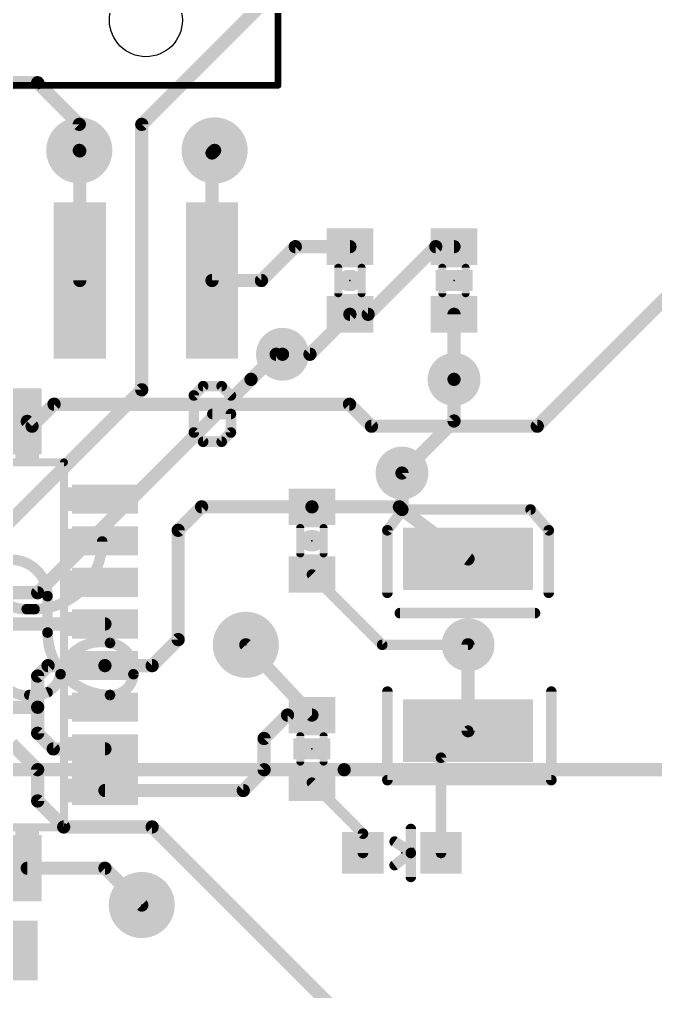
# Model space of a CAD drawing. Extents: x 0 to 107, y -24 to 80.
# Drawn here: x 33.13 to 45.35, y 47.95 to 66.63 of the extents above; entities that cross this region are included whole.
import ezdxf

# ---------------------------------------------------------------- set-up
doc = ezdxf.new("R2010")
doc.units = 0
for name, color, linetype in [('1', 12, 'CONTINUOUS'), ('16', 132, 'CONTINUOUS'), ('18', 110, 'CONTINUOUS'), ('20', 53, 'CONTINUOUS'), ('21', 53, 'CONTINUOUS'), ('22', 53, 'CONTINUOUS'), ('23', 53, 'CONTINUOUS'), ('24', 53, 'CONTINUOUS'), ('51', 53, 'CONTINUOUS')]:
    doc.layers.add(name, color=color, linetype=linetype)

# ---------------------------------------------------------------- blocks, each defined once
blk = doc.blocks.new('RECT')
blk.add_solid([(-0.5, -0.5), (0.5, -0.5), (-0.5, 0.5), (0.5, 0.5)])
blk = doc.blocks.new('PIE')
at = {"const_width": 0.5}
blk.add_lwpolyline([(0, -0.25, 1), (0, 0.25, 1), (0, -0.25)], format="xyb", dxfattribs=at)
blk = doc.blocks.new('ROUNDV')
at = {"const_width": 0.5}
blk.add_lwpolyline([(0, -0.25, 1), (0, 0.25, 1), (0, -0.25)], format="xyb", dxfattribs=at)

msp = doc.modelspace()

# ---------------------------------------------------------------- linework, layer by layer
at = {"layer": '1'}
for points, const_width in [([(28.5801, 65.4101), (33.48, 65.4101)], 0.254), ([(33.48, 65.4101), (34.28, 64.6101)], 0.254), ([(34.28, 64.6101), (34.28, 64.1101)], 0.254), ([(34.28, 64.1101), (34.2901, 64.1001)], 0.254), ([(34.2901, 64.1001), (34.29, 61.6102)], 0.254), ([(36.83, 61.6102), (36.8301, 64.0601)], 0.254), ([(36.8301, 64.0601), (36.8801, 64.1101)], 0.254), ([(37.7801, 61.6101), (38.4301, 62.2601)], 0.254), ([(38.4301, 62.2601), (39.48, 62.2602)], 0.254), ([(39.8301, 60.9602), (41.13, 62.2601)], 0.254), ([(41.13, 62.2601), (41.4801, 62.2601)], 0.254), ([(43.0801, 58.8102), (45.98, 61.7101)], 0.254), ([(36.83, 61.6102), (37.7801, 61.6101)], 0.254), ([(38.7126, 60.1928), (39.48, 60.9602)], 0.254), ([(39.48, 60.9602), (39.8301, 60.9602)], 0.254), ([(41.4801, 59.7101), (41.4801, 60.9601)], 0.254), ([(38.1846, 60.1928), (38.7126, 60.1928)], 0.254), ([(33.3727, 58.8101), (33.7954, 59.2328)], 0.254), ([(33.7954, 59.2328), (39.4716, 59.2328)], 0.254), ([(39.4716, 59.2328), (39.8942, 58.8102)], 0.254), ([(33.28, 58.9028), (33.3727, 58.8101)], 0.254), ([(39.8942, 58.8102), (43.0801, 58.8102)], 0.254), ([(40.48, 57.2101), (40.48, 57.9102)], 0.254), ([(36.18, 56.8101), (36.63, 57.2601)], 0.254), ([(36.63, 57.2601), (38.7501, 57.2601)], 0.254), ([(38.7501, 57.2601), (40.43, 57.2601)], 0.254), ([(40.43, 57.2601), (40.48, 57.2101)], 0.254), ([(40.48, 57.2101), (41.75, 56.2601)], 0.254), ([(36.18, 54.7101), (36.18, 56.8101)], 0.254), ([(40.1001, 54.6101), (38.7501, 55.9601)], 0.2032), ([(30.8801, 55.0102), (34.7726, 55.0102)], 0.254), ([(35.68, 54.2101), (36.18, 54.7101)], 0.254), ([(38.7501, 53.2601), (37.4801, 54.6101)], 0.254), ([(41.75, 52.9601), (41.75, 54.6101)], 0.254), ([(41.75, 54.6101), (40.1001, 54.6101)], 0.2032), ([(33.48, 54.0101), (33.6801, 54.2101)], 0.254), ([(33.6801, 54.2101), (34.7726, 54.2102)], 0.254), ([(34.7726, 54.2102), (35.68, 54.2101)], 0.254), ([(33.4801, 53.4101), (33.48, 54.0101)], 0.254), ([(31.6801, 53.4101), (33.4801, 53.4101)], 0.254), ([(33.4801, 53.4101), (33.48, 52.9101)], 0.254), ([(37.831, 52.8101), (38.281, 53.2601)], 0.254), ([(38.281, 53.2601), (38.7501, 53.2601)], 0.254), ([(41.23, 52.4401), (41.75, 52.9601)], 0.2032), ([(33.48, 52.9101), (33.78, 52.6101)], 0.254), ([(37.831, 52.2101), (37.831, 52.8101)], 0.254), ([(33.48, 52.2101), (32.98, 52.7101)], 0.254), ([(33.78, 52.6101), (34.7726, 52.6102)], 0.254), ([(41.23, 50.6101), (41.23, 52.4401)], 0.2032), ([(33.4801, 51.6101), (33.48, 52.2101)], 0.254), ([(37.431, 51.8101), (37.831, 52.2101)], 0.254), ([(34.7726, 51.8102), (37.431, 51.8101)], 0.254), ([(39.73, 50.9802), (38.7501, 51.9601)], 0.2032), ([(33.9801, 51.1101), (33.4801, 51.6101)], 0.254), ([(35.6801, 51.1101), (33.9801, 51.1101)], 0.254), ([(43.3801, 43.4101), (35.6801, 51.1101)], 0.254), ([(39.73, 50.6101), (39.73, 50.9802)], 0.2032), ([(33.28, 50.3176), (34.7726, 50.3176)], 0.254), ([(34.7726, 50.3176), (35.4801, 49.6101)], 0.254)]:
    msp.add_lwpolyline(points, dxfattribs=dict(at, const_width=const_width))
for points, const_width in [([(33.5249, 65.455, 1), (33.4351, 65.3652)], 0.127), ([(33.48, 65.3466, 1), (33.48, 65.4736)], 0.127), ([(34.3435, 64.6101, 1), (34.2165, 64.6101)], 0.127), ([(34.2351, 64.5652, 1), (34.3249, 64.655)], 0.127), ([(34.3247, 64.1552, 1), (34.2353, 64.065)], 0.127), ([(34.2165, 64.1101, 1), (34.3435, 64.1101)], 0.127), ([(34.3536, 64.1001, 1), (34.2266, 64.1001)], 0.127), ([(34.2454, 64.055, 1), (34.3348, 64.1452)], 0.127), ([(36.8936, 64.0601, 1), (36.7666, 64.0601)], 0.127), ([(36.7852, 64.105, 1), (36.875, 64.0152)], 0.127), ([(36.925, 64.0652, 1), (36.8352, 64.155)], 0.127), ([(38.4301, 62.3236, 1), (38.4301, 62.1966)], 0.127), ([(38.475, 62.2152, 1), (38.3852, 62.305)], 0.127), ([(39.48, 62.1967, 1), (39.48, 62.3237)], 0.127), ([(41.13, 62.3236, 1), (41.13, 62.1966)], 0.127), ([(41.1749, 62.2152, 1), (41.0851, 62.305)], 0.127), ([(41.4801, 62.1966, 1), (41.4801, 62.3236)], 0.127), ([(34.2265, 61.6102, 1), (34.3535, 61.6102)], 0.127), ([(36.83, 61.6737, 1), (36.83, 61.5467)], 0.127), ([(36.7665, 61.6102, 1), (36.8935, 61.6102)], 0.127), ([(37.7352, 61.655, 1), (37.825, 61.5652)], 0.127), ([(37.7801, 61.5466, 1), (37.7801, 61.6736)], 0.127), ([(39.48, 61.0237, 1), (39.48, 60.8967)], 0.127), ([(39.5249, 60.9153, 1), (39.4351, 61.0051)], 0.127), ([(39.8301, 60.8967, 1), (39.8301, 61.0237)], 0.127), ([(41.5436, 60.9601, 1), (41.4166, 60.9601)], 0.127), ([(39.7852, 61.0051, 1), (39.875, 60.9153)], 0.127), ([(38.1846, 60.2563, 1), (38.1846, 60.1293)], 0.127), ([(38.6677, 60.2377, 1), (38.7575, 60.1479)], 0.127), ([(38.7126, 60.1293, 1), (38.7126, 60.2563)], 0.127), ([(41.4166, 59.7101, 1), (41.5436, 59.7101)], 0.127), ([(33.7954, 59.2963, 1), (33.7954, 59.1693)], 0.127), ([(33.8403, 59.1879, 1), (33.7505, 59.2777)], 0.127), ([(39.5165, 59.2777, 1), (39.4267, 59.1879)], 0.127), ([(39.4716, 59.1693, 1), (39.4716, 59.2963)], 0.127), ([(33.3249, 58.9477, 1), (33.2351, 58.8579)], 0.127), ([(33.3278, 58.855, 1), (33.4176, 58.7652)], 0.127), ([(33.3278, 58.7652, 1), (33.4176, 58.855)], 0.127), ([(39.8942, 58.8737, 1), (39.8942, 58.7467)], 0.127), ([(39.8493, 58.7653, 1), (39.9391, 58.8551)], 0.127), ([(43.0352, 58.8551, 1), (43.125, 58.7653)], 0.127), ([(43.0801, 58.7467, 1), (43.0801, 58.8737)], 0.127), ([(40.5435, 57.9102, 1), (40.4165, 57.9102)], 0.127), ([(36.63, 57.3236, 1), (36.63, 57.1966)], 0.127), ([(36.6749, 57.2152, 1), (36.5851, 57.305)], 0.127), ([(38.7501, 57.3236, 1), (38.7501, 57.1966)], 0.127), ([(38.7501, 57.1966, 1), (38.7501, 57.3236)], 0.127), ([(40.4749, 57.305, 1), (40.3851, 57.2152)], 0.127), ([(40.43, 57.1966, 1), (40.43, 57.3236)], 0.127), ([(40.4165, 57.2101, 1), (40.5435, 57.2101)], 0.127), ([(40.518, 57.2609, 1), (40.442, 57.1593)], 0.127), ([(40.4351, 57.1652, 1), (40.5249, 57.255)], 0.127), ([(36.2435, 56.8101, 1), (36.1165, 56.8101)], 0.127), ([(36.1351, 56.855, 1), (36.2249, 56.7652)], 0.127), ([(41.712, 56.2093, 1), (41.788, 56.3109)], 0.127), ([(38.786, 55.996, 1), (38.7142, 55.9242)], 0.1016), ([(34.7726, 54.9467, 1), (34.7726, 55.0737)], 0.127), ([(36.1165, 54.7101, 1), (36.2435, 54.7101)], 0.127), ([(36.2249, 54.6652, 1), (36.1351, 54.755)], 0.127), ([(37.5264, 54.6536, 1), (37.4338, 54.5666)], 0.127), ([(41.8135, 54.6101, 1), (41.6865, 54.6101)], 0.127), ([(40.1001, 54.6609, 1), (40.1001, 54.5593)], 0.1016), ([(40.0642, 54.5742, 1), (40.136, 54.646)], 0.1016), ([(41.75, 54.5593, 1), (41.75, 54.6609)], 0.1016), ([(33.6801, 54.2736, 1), (33.6801, 54.1466)], 0.127), ([(33.725, 54.1652, 1), (33.6352, 54.255)], 0.127), ([(34.7726, 54.2737, 1), (34.7726, 54.1467)], 0.127), ([(34.7726, 54.1467, 1), (34.7726, 54.2737)], 0.127), ([(35.6351, 54.255, 1), (35.7249, 54.1652)], 0.127), ([(35.68, 54.1466, 1), (35.68, 54.2736)], 0.127), ([(33.5435, 54.0101, 1), (33.4165, 54.0101)], 0.127), ([(33.4351, 54.055, 1), (33.5249, 53.9652)], 0.127), ([(33.5436, 53.4101, 1), (33.4166, 53.4101)], 0.127), ([(33.4166, 53.4101, 1), (33.5436, 53.4101)], 0.127), ([(33.4801, 53.3466, 1), (33.4801, 53.4736)], 0.127), ([(38.281, 53.3236, 1), (38.281, 53.1966)], 0.127), ([(38.3259, 53.2152, 1), (38.2361, 53.305)], 0.127), ([(38.7038, 53.2166, 1), (38.7964, 53.3036)], 0.127), ([(38.7501, 53.1966, 1), (38.7501, 53.3236)], 0.127), ([(41.7859, 52.9242, 1), (41.7141, 52.996)], 0.1016), ([(33.5249, 52.955, 1), (33.4351, 52.8652)], 0.127), ([(33.4165, 52.9101, 1), (33.5435, 52.9101)], 0.127), ([(37.8945, 52.8101, 1), (37.7675, 52.8101)], 0.127), ([(37.7861, 52.855, 1), (37.8759, 52.7652)], 0.127), ([(41.6865, 52.9601, 1), (41.8135, 52.9601)], 0.127), ([(33.78, 52.6736, 1), (33.78, 52.5466)], 0.127), ([(33.7351, 52.5652, 1), (33.8249, 52.655)], 0.127), ([(34.7726, 52.5467, 1), (34.7726, 52.6737)], 0.127), ([(41.2808, 52.4401, 1), (41.1792, 52.4401)], 0.1016), ([(41.1941, 52.476, 1), (41.2659, 52.4042)], 0.1016), ([(33.5435, 52.2101, 1), (33.4165, 52.2101)], 0.127), ([(33.4351, 52.1652, 1), (33.5249, 52.255)], 0.127), ([(37.8759, 52.1652, 1), (37.7861, 52.255)], 0.127), ([(37.7675, 52.2101, 1), (37.8945, 52.2101)], 0.127), ([(34.7726, 51.8737, 1), (34.7726, 51.7467)], 0.127), ([(37.431, 51.7466, 1), (37.431, 51.8736)], 0.127), ([(38.786, 51.996, 1), (38.7142, 51.9242)], 0.1016), ([(37.3861, 51.855, 1), (37.4759, 51.7652)], 0.127), ([(33.525, 51.655, 1), (33.4352, 51.5652)], 0.127), ([(33.4166, 51.6101, 1), (33.5436, 51.6101)], 0.127), ([(33.9801, 51.1736, 1), (33.9801, 51.0466)], 0.127), ([(33.9352, 51.0652, 1), (34.025, 51.155)], 0.127), ([(35.725, 51.155, 1), (35.6352, 51.0652)], 0.127), ([(35.6801, 51.0466, 1), (35.6801, 51.1736)], 0.127), ([(39.7808, 50.9802, 1), (39.6792, 50.9802)], 0.1016), ([(39.6941, 50.9443, 1), (39.7659, 51.0161)], 0.1016), ([(39.6792, 50.6101, 1), (39.7808, 50.6101)], 0.1016), ([(41.1792, 50.6101, 1), (41.2808, 50.6101)], 0.1016), ([(33.28, 50.3811, 1), (33.28, 50.2541)], 0.127), ([(34.8175, 50.3625, 1), (34.7277, 50.2727)], 0.127), ([(34.7726, 50.2541, 1), (34.7726, 50.3811)], 0.127), ([(35.4352, 49.5652, 1), (35.525, 49.655)], 0.127)]:
    msp.add_lwpolyline(points, format="xyb", dxfattribs=dict(at, const_width=const_width))
at = {"layer": '16'}
for points, const_width in [([(55.4737, 54.6101, 0.4142), (30.48, 79.6037)], 0.254), ([(35.5436, 64.6101, 1), (35.4166, 64.6101)], 0.127), ([(35.4352, 64.655, 1), (35.525, 64.5652)], 0.127), ([(38.0626, 60.2563, 1), (38.0626, 60.1293)], 0.127), ([(38.1075, 60.1479, 1), (38.0177, 60.2377)], 0.127), ([(38.1846, 60.1293, 1), (38.1846, 60.2563)], 0.127), ([(37.5351, 59.7551, 1), (37.6249, 59.6653)], 0.127), ([(37.6249, 59.6653, 1), (37.5351, 59.7551)], 0.127), ([(41.5436, 59.7101, 1), (41.4166, 59.7101)], 0.127), ([(35.5249, 59.4652, 1), (35.4351, 59.555)], 0.127), ([(35.4165, 59.5101, 1), (35.5435, 59.5101)], 0.127), ([(41.5249, 58.8652, 1), (41.4351, 58.955)], 0.127), ([(41.4165, 58.9101, 1), (41.5435, 58.9101)], 0.127), ([(40.4351, 57.9551, 1), (40.5249, 57.8653)], 0.127), ([(33.4351, 55.655, 1), (33.5249, 55.5652)], 0.127), ([(33.48, 55.5466, 1), (33.48, 55.6736)], 0.127), ([(30.5054, 29.6165, 0.4142), (55.4737, 54.5848)], 0.254), ([(39.37, 52.2736, 1), (39.37, 52.1466)], 0.127), ([(39.37, 52.1466, 1), (39.37, 52.2736)], 0.127)]:
    msp.add_lwpolyline(points, format="xyb", dxfattribs=dict(at, const_width=const_width))
at = {"layer": '16', "const_width": 0.254}
for points in [[(35.4801, 64.6101), (38.48, 67.6101)], [(35.48, 59.5101), (35.4801, 64.6101)], [(37.58, 59.7102), (38.0626, 60.1928)], [(38.0626, 60.1928), (38.1846, 60.1928)], [(33.48, 55.6101), (37.58, 59.7102)], [(41.48, 58.9101), (41.4801, 59.7101)], [(32.48, 56.5102), (35.48, 59.5101)], [(40.48, 57.9102), (41.48, 58.9101)], [(28.4801, 55.6101), (33.48, 55.6101)], [(39.37, 52.2101), (32.98, 52.2102)], [(47.1301, 52.2101), (39.37, 52.2101)]]:
    msp.add_lwpolyline(points, dxfattribs=at)
at = {"layer": '20'}
msp.add_circle((35.56, 66.6102), 0.7, dxfattribs=at)
at = {"layer": '21'}
for points, const_width in [([(39.5105, 61.6102), (39.4495, 61.6102)], 0.4064), ([(36.6596, 59.5794), (36.4816, 59.4015)], 0.2032), ([(37.0155, 59.5794), (36.6596, 59.5794)], 0.2032), ([(37.1934, 59.4015), (37.0155, 59.5794)], 0.2032), ([(36.4816, 59.4015), (36.4816, 58.6897)], 0.2032), ([(37.1934, 59.0456), (36.8375, 59.0456)], 0.2032), ([(37.1934, 58.6897), (37.1934, 59.0456)], 0.2032), ([(36.4816, 58.6897), (36.6596, 58.5117)], 0.2032), ([(37.0155, 58.5117), (37.1934, 58.6897)], 0.2032), ([(36.6596, 58.5117), (37.0155, 58.5117)], 0.2032), ([(27.33, 58.1152), (33.985, 58.1152)], 0.1524), ([(33.985, 58.1152), (33.985, 51.1052)], 0.1524), ([(40.5, 57.2101), (40.2, 56.8101)], 0.2032), ([(42.95, 57.2101), (40.5, 57.2101)], 0.2032), ([(43.3, 56.8101), (42.95, 57.2101)], 0.2032), ([(38.7806, 56.6101), (38.7196, 56.6101)], 0.4064), ([(40.2, 56.8101), (40.2, 55.6101)], 0.2032), ([(40.2, 56.8101), (40.2, 55.6101)], 0.2032), ([(43.3, 55.6101), (43.3, 56.8101)], 0.2032), ([(40.439, 55.2191), (43.036, 55.2191)], 0.2032), ([(40.2, 52.0101), (40.2, 53.7101)], 0.2032), ([(43.35, 53.7101), (43.35, 52.0101)], 0.2032), ([(43.35, 52.0101), (40.2, 52.0101)], 0.2032), ([(33.985, 51.1052), (26.975, 51.1052)], 0.1524), ([(40.65, 51.0701), (40.65, 50.6101)], 0.2032), ([(40.6346, 50.6355), (40.34, 50.8285)], 0.2032), ([(40.65, 50.6101), (40.34, 50.3763)], 0.2032), ([(40.65, 50.1501), (40.65, 50.6101)], 0.2032)]:
    msp.add_lwpolyline(points, dxfattribs=dict(at, const_width=const_width))
for points, const_width in [([(39.4495, 61.7118, 1), (39.4495, 61.5086)], 0.2032), ([(39.5105, 61.5086, 1), (39.5105, 61.7118)], 0.2032), ([(36.6596, 59.6302, 1), (36.6596, 59.5286)], 0.1016), ([(36.6955, 59.5435, 1), (36.6236, 59.6153)], 0.1016), ([(37.0514, 59.6153, 1), (36.9795, 59.5435)], 0.1016), ([(37.0155, 59.5286, 1), (37.0155, 59.6302)], 0.1016), ([(36.5324, 59.4015, 1), (36.4308, 59.4015)], 0.1016), ([(36.4457, 59.4374, 1), (36.5175, 59.3655)], 0.1016), ([(37.1575, 59.3655, 1), (37.2293, 59.4374)], 0.1016), ([(36.8375, 59.0964, 1), (36.8375, 58.9948)], 0.1016), ([(37.2442, 59.0456, 1), (37.1426, 59.0456)], 0.1016), ([(37.1934, 58.9948, 1), (37.1934, 59.0964)], 0.1016), ([(36.5175, 58.7256, 1), (36.4457, 58.6537)], 0.1016), ([(36.4308, 58.6897, 1), (36.5324, 58.6897)], 0.1016), ([(37.1426, 58.6897, 1), (37.2442, 58.6897)], 0.1016), ([(37.2293, 58.6537, 1), (37.1575, 58.7256)], 0.1016), ([(36.6596, 58.5625, 1), (36.6596, 58.4609)], 0.1016), ([(36.6236, 58.4758, 1), (36.6955, 58.5476)], 0.1016), ([(36.9795, 58.5476, 1), (37.0514, 58.4758)], 0.1016), ([(37.0155, 58.4609, 1), (37.0155, 58.5625)], 0.1016), ([(34.0231, 58.1152, 1), (33.9469, 58.1152)], 0.0762), ([(33.985, 58.0771, 1), (33.985, 58.1533)], 0.0762), ([(40.5, 57.2609, 1), (40.5, 57.1593)], 0.1016), ([(40.5406, 57.1796, 1), (40.4594, 57.2406)], 0.1016), ([(42.9882, 57.2436, 1), (42.9118, 57.1766)], 0.1016), ([(42.95, 57.1593, 1), (42.95, 57.2609)], 0.1016), ([(38.7196, 56.7117, 1), (38.7196, 56.5085)], 0.2032), ([(38.7806, 56.5085, 1), (38.7806, 56.7117)], 0.2032), ([(40.2508, 56.8101, 1), (40.1492, 56.8101)], 0.1016), ([(40.2508, 56.8101, 1), (40.1492, 56.8101)], 0.1016), ([(40.1594, 56.8406, 1), (40.2406, 56.7796)], 0.1016), ([(43.3508, 56.8101, 1), (43.2492, 56.8101)], 0.1016), ([(43.2618, 56.7766, 1), (43.3382, 56.8436)], 0.1016), ([(40.1492, 55.6101, 1), (40.2508, 55.6101)], 0.1016), ([(40.1492, 55.6101, 1), (40.2508, 55.6101)], 0.1016), ([(43.2492, 55.6101, 1), (43.3508, 55.6101)], 0.1016), ([(40.439, 55.2699, 1), (40.439, 55.1683)], 0.1016), ([(43.036, 55.1683, 1), (43.036, 55.2699)], 0.1016), ([(40.2508, 53.7101, 1), (40.1492, 53.7101)], 0.1016), ([(43.4008, 53.7101, 1), (43.2992, 53.7101)], 0.1016), ([(40.2, 52.0609, 1), (40.2, 51.9593)], 0.1016), ([(40.1492, 52.0101, 1), (40.2508, 52.0101)], 0.1016), ([(43.2992, 52.0101, 1), (43.4008, 52.0101)], 0.1016), ([(43.35, 51.9593, 1), (43.35, 52.0609)], 0.1016), ([(33.985, 51.0671, 1), (33.985, 51.1433)], 0.0762), ([(33.9469, 51.1052, 1), (34.0231, 51.1052)], 0.0762), ([(40.7008, 51.0701, 1), (40.5992, 51.0701)], 0.1016), ([(40.3678, 50.871, 1), (40.3122, 50.786)], 0.1016), ([(40.7008, 50.6101, 1), (40.5992, 50.6101)], 0.1016), ([(40.5992, 50.6101, 1), (40.7008, 50.6101)], 0.1016), ([(40.6068, 50.593, 1), (40.6624, 50.678)], 0.1016), ([(40.6806, 50.5695, 1), (40.6194, 50.6507)], 0.1016), ([(40.3094, 50.4169, 1), (40.3706, 50.3357)], 0.1016), ([(40.5992, 50.1501, 1), (40.7008, 50.1501)], 0.1016)]:
    msp.add_lwpolyline(points, format="xyb", dxfattribs=dict(at, const_width=const_width))
at = {"layer": '22'}
for points, const_width in [([(33.42, 55.295, 0.4142), (34.72, 56.595)], 0.2032), ([(34.7708, 56.595, 1), (34.6692, 56.595)], 0.1016), ([(33.67, 55.545, 0.4142), (32.97, 56.245)], 0.2032), ([(32.57, 55.945, 0.4142), (33.27, 55.295)], 0.2032), ([(33.7208, 55.545, 1), (33.6192, 55.545)], 0.1016), ([(33.6192, 55.545, 1), (33.7208, 55.545)], 0.1016), ([(33.27, 55.3458, 1), (33.27, 55.2442)], 0.1016), ([(33.2719, 55.2442, 1), (33.2681, 55.3458)], 0.1016), ([(33.42, 55.3458, 1), (33.42, 55.2442)], 0.1016), ([(33.42, 55.2442, 1), (33.42, 55.3458)], 0.1016), ([(33.67, 54.845, 0.4142), (34.87, 53.645)], 0.2032), ([(33.7208, 54.845, 1), (33.6192, 54.845)], 0.1016), ([(33.6192, 54.845, 1), (33.7208, 54.845)], 0.1016), ([(34.87, 54.645, 0.4142), (33.92, 54.045)], 0.2032), ([(35.32, 54.045, 0.4142), (34.87, 54.645)], 0.2032), ([(34.8772, 54.6953, 1), (34.8628, 54.5947)], 0.1016), ([(34.8588, 54.5954, 1), (34.8812, 54.6946)], 0.1016), ([(32.62, 54.095, 0.4142), (33.67, 53.695)], 0.2032), ([(33.32, 53.645, 0.4142), (33.92, 54.045)], 0.2032), ([(33.8704, 54.0562, 1), (33.9696, 54.0338)], 0.1016), ([(33.9698, 54.035, 1), (33.8702, 54.055)], 0.1016), ([(34.87, 53.645, 0.4142), (35.32, 54.045)], 0.2032), ([(35.2697, 54.0522, 1), (35.3703, 54.0378)], 0.1016), ([(35.3707, 54.042, 1), (35.2693, 54.048)], 0.1016), ([(33.6908, 53.6486, 1), (33.6492, 53.7414)], 0.1016), ([(33.33, 53.6948, 1), (33.31, 53.5952)], 0.1016), ([(34.873, 53.6957, 1), (34.867, 53.5943)], 0.1016), ([(34.87, 53.5942, 1), (34.87, 53.6958)], 0.1016)]:
    msp.add_lwpolyline(points, format="xyb", dxfattribs=dict(at, const_width=const_width))
at = {"layer": '22', "const_width": 0.2032}
for points in [[(33.67, 54.845), (33.67, 55.545)], [(33.42, 55.295), (33.27, 55.295)]]:
    msp.add_lwpolyline(points, dxfattribs=at)
at = {"layer": '23'}
for p in [(39.48, 61.6102), (41.4801, 61.6101), (38.7501, 56.6101), (41.75, 54.6101), (38.7501, 52.6101), (40.48, 50.6101)]:
    msp.add_point(p, dxfattribs=at)
at = {"layer": '24'}
for p in [(34.28, 64.1101), (36.8801, 64.1101), (37.4801, 54.6101), (35.4801, 49.6101)]:
    msp.add_point(p, dxfattribs=at)
at = {"layer": '51'}
for points, const_width in [([(38.1, 65.3602), (38.1, 67.8602)], 0.127), ([(22.86, 65.3602), (38.1, 65.3602)], 0.127), ([(39.256, 61.3652), (39.256, 61.8552)], 0.1524), ([(39.704, 61.8552), (39.704, 61.3652)], 0.1524), ([(41.2561, 61.3651), (41.2561, 61.8551)], 0.1524), ([(41.7041, 61.8551), (41.7041, 61.3651)], 0.1524), ([(38.5261, 56.3651), (38.5261, 56.8551)], 0.1524), ([(38.9741, 56.8551), (38.9741, 56.3651)], 0.1524), ([(38.5261, 52.3651), (38.5261, 52.8551)], 0.1524), ([(38.9741, 52.8551), (38.9741, 52.3651)], 0.1524)]:
    msp.add_lwpolyline(points, dxfattribs=dict(at, const_width=const_width))
for points, const_width in [([(38.0682, 65.3602, 1), (38.1318, 65.3602)], 0.0635), ([(38.1, 65.3285, 1), (38.1, 65.392)], 0.0635), ([(39.2941, 61.8552, 1), (39.2179, 61.8552)], 0.0762), ([(39.7421, 61.8552, 1), (39.6659, 61.8552)], 0.0762), ([(41.2942, 61.8551, 1), (41.218, 61.8551)], 0.0762), ([(41.7422, 61.8551, 1), (41.666, 61.8551)], 0.0762), ([(39.2179, 61.3652, 1), (39.2941, 61.3652)], 0.0762), ([(39.6659, 61.3652, 1), (39.7421, 61.3652)], 0.0762), ([(41.218, 61.3651, 1), (41.2942, 61.3651)], 0.0762), ([(41.666, 61.3651, 1), (41.7422, 61.3651)], 0.0762), ([(38.5642, 56.8551, 1), (38.488, 56.8551)], 0.0762), ([(39.0122, 56.8551, 1), (38.936, 56.8551)], 0.0762), ([(38.488, 56.3651, 1), (38.5642, 56.3651)], 0.0762), ([(38.936, 56.3651, 1), (39.0122, 56.3651)], 0.0762), ([(38.5642, 52.8551, 1), (38.488, 52.8551)], 0.0762), ([(39.0122, 52.8551, 1), (38.936, 52.8551)], 0.0762), ([(38.488, 52.3651, 1), (38.5642, 52.3651)], 0.0762), ([(38.936, 52.3651, 1), (39.0122, 52.3651)], 0.0762)]:
    msp.add_lwpolyline(points, format="xyb", dxfattribs=dict(at, const_width=const_width))

# ---------------------------------------------------------------- block references
at = {"layer": '1', "xscale": 3, "rotation": 270}
for p in [(34.29, 61.6102), (36.83, 61.6102)]:
    msp.add_blockref('RECT', p, dxfattribs=at)
at = {"layer": '1'}
for p, xscale, yscale, rotation in [((39.48, 62.2602), 0.7, 0.9, 270), ((41.4801, 62.2601), 0.7, 0.9, 270), ((39.48, 60.9602), 0.7, 0.9, 270), ((41.4801, 60.9601), 0.7, 0.9, 270), ((38.7501, 57.2601), 0.7, 0.9, 270), ((41.75, 56.2601), 2.5, 1.2, 180), ((38.7501, 55.9601), 0.7, 0.9, 270), ((38.7501, 53.2601), 0.7, 0.9, 90), ((41.75, 52.9601), 2.5, 1.2, 180), ((38.7501, 51.9601), 0.7, 0.9, 90), ((39.73, 50.6101), 0.8, 0.8, 270), ((41.23, 50.6101), 0.8, 0.8, 270)]:
    msp.add_blockref('RECT', p, dxfattribs=dict(at, xscale=xscale, yscale=yscale, rotation=rotation))
for p, xscale, yscale in [((33.28, 58.9028), 0.5588, 1.27), ((34.7726, 57.4102), 1.27, 0.5588), ((34.7726, 56.6102), 1.27, 0.5588), ((34.7726, 55.8102), 1.27, 0.5588), ((34.7726, 55.0102), 1.27, 0.5588), ((34.7726, 54.2102), 1.27, 0.5588), ((34.7726, 53.4102), 1.27, 0.5588), ((34.7726, 52.6102), 1.27, 0.5588), ((34.7726, 51.8102), 1.27, 0.5588), ((33.28, 50.3176), 0.5588, 1.27)]:
    msp.add_blockref('RECT', p, dxfattribs=dict(at, xscale=xscale, yscale=yscale))
at = {"layer": '1', "yscale": 1.15}
msp.add_blockref('RECT', (32.98, 48.7351), dxfattribs=at)
at = {"layer": '16', "xscale": 1.27, "yscale": 1.27}
for p in [(34.28, 64.1101), (36.8801, 64.1101), (37.4801, 54.6101), (35.4801, 49.6101)]:
    msp.add_blockref('PIE', p, dxfattribs=at)
at = {"layer": '18', "xscale": 1.016, "yscale": 1.016}
for p in [(34.28, 64.1101), (34.28, 64.1101), (36.8801, 64.1101), (36.8801, 64.1101), (38.1846, 60.1928), (38.1846, 60.1928), (41.4801, 59.7101), (41.4801, 59.7101), (40.48, 57.9102), (40.48, 57.9102), (37.4801, 54.6101), (37.4801, 54.6101), (41.75, 54.6101), (41.75, 54.6101), (35.4801, 49.6101), (35.4801, 49.6101)]:
    msp.add_blockref('ROUNDV', p, dxfattribs=at)
at = {"layer": '21', "xscale": 0.4064, "yscale": 0.7112}
for p, rotation in [((41.4801, 61.6101), 270), ((38.7501, 52.6101), 90)]:
    msp.add_blockref('RECT', p, dxfattribs=dict(at, rotation=rotation))
at = {"layer": '51', "xscale": 0.3, "yscale": 0.5999}
for p, rotation in [((39.4751, 62.0142), 270), ((41.4753, 62.0141), 270), ((39.4751, 61.2014), 270), ((41.4753, 61.2013), 270), ((38.7452, 57.0141), 270), ((38.7452, 56.2013), 270), ((38.755, 53.0189), 90), ((38.755, 52.2061), 90)]:
    msp.add_blockref('RECT', p, dxfattribs=dict(at, rotation=rotation))
at = {"layer": '51'}
for p, xscale, yscale in [((33.28, 58.6615), 0.4572, 0.9906), ((34.5313, 57.4102), 0.9906, 0.4572), ((34.5313, 56.6102), 0.9906, 0.4572), ((34.5313, 55.8102), 0.9906, 0.4572), ((34.5313, 55.0102), 0.9906, 0.4572), ((34.5313, 54.2102), 0.9906, 0.4572), ((34.5313, 53.4102), 0.9906, 0.4572), ((34.5313, 52.6102), 0.9906, 0.4572), ((34.5313, 51.8102), 0.9906, 0.4572), ((33.28, 50.5589), 0.4572, 0.9906)]:
    msp.add_blockref('RECT', p, dxfattribs=dict(at, xscale=xscale, yscale=yscale))

doc.saveas('drawing.dxf')
